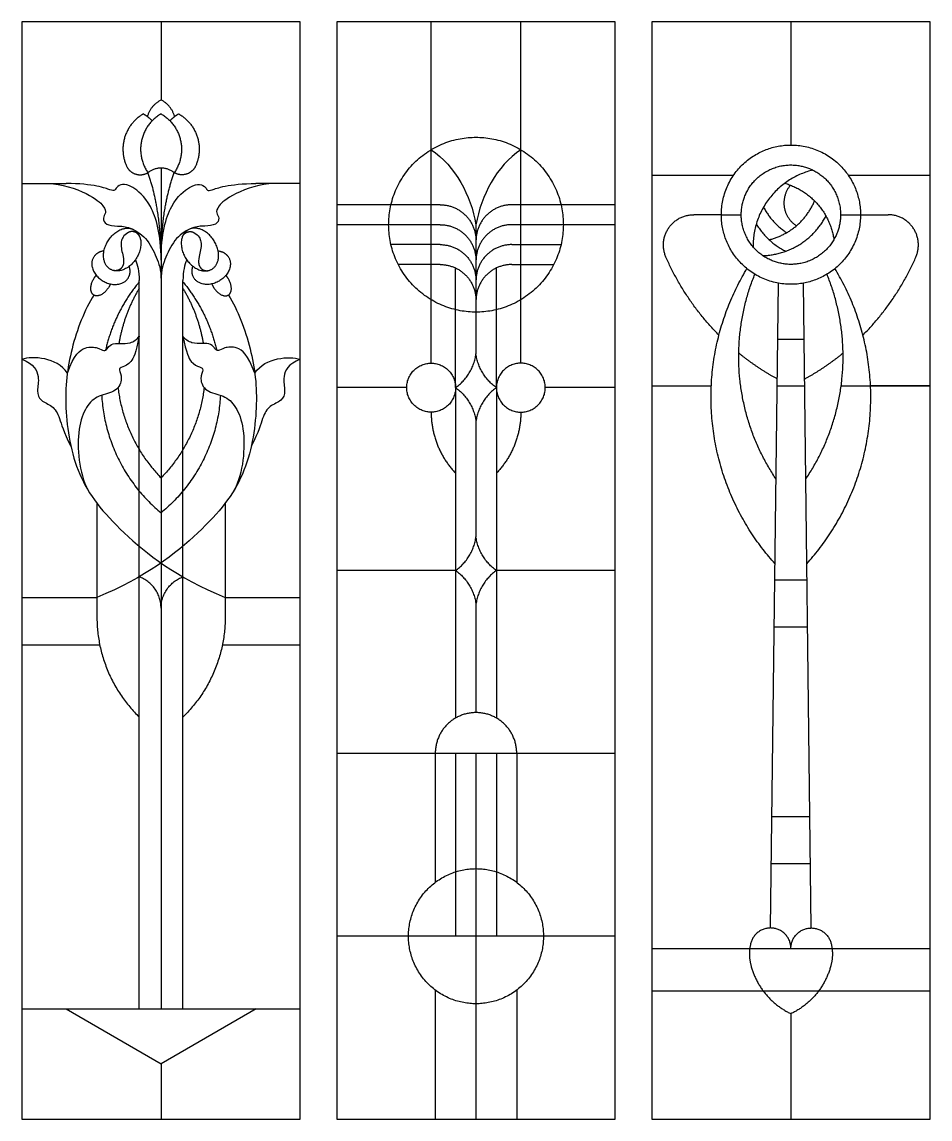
# Model space of a CAD drawing. Header units: millimetres. Extents: x -155 to 174, y -195 to 151.
# Drawn here: x 11.5 to 91.3, y 55.1 to 151.5 of the extents above; entities that cross this region are included whole.
import ezdxf

# ---------------------------------------------------------------- set-up
doc = ezdxf.new("R2010")
doc.units = ezdxf.units.MM
doc.header["$MEASUREMENT"] = 0
doc.layers.add('Layer 03', color=5, linetype='Continuous')

msp = doc.modelspace()

# ---------------------------------------------------------------- linework, layer by layer
at = {"layer": 'Layer 03'}
for p, q in [((48.238, 135.415), (39.151, 135.415)), ((63.607, 135.415), (54.52, 135.415)), ((48.238, 133.666), (39.151, 133.666)), ((63.607, 133.666), (54.52, 133.666)), ((45.29, 119.359), (39.151, 119.359)), ((63.607, 119.359), (57.468, 119.359)), ((49.589, 103.303), (39.151, 103.303)), ((63.607, 103.303), (53.169, 103.303)), ((63.607, 87.247), (39.151, 87.247)), ((63.607, 71.191), (39.151, 71.191))]:
    msp.add_line(p, q, dxfattribs=at)
for points in [[(11.478, 55.135), (35.933, 55.135), (35.933, 151.471), (11.478, 151.471)], [(39.151, 55.135), (63.607, 55.135), (63.607, 151.471), (39.151, 151.471)], [(66.825, 55.135), (91.28, 55.135), (91.28, 151.471), (66.825, 151.471)]]:
    msp.add_lwpolyline(points, close=True, dxfattribs=at)
for points in [[(23.705, 151.471), (23.705, 144.621)], [(47.439, 121.509), (47.439, 151.471)], [(55.319, 121.509), (55.319, 151.471)], [(79.053, 151.471), (79.053, 140.662)], [(23.705, 138.668), (23.705, 64.802)], [(66.825, 138.025), (74.023, 138.025)], [(84.082, 138.025), (91.28, 138.025)], [(11.478, 137.287), (15.372, 137.287)], [(35.933, 137.287), (32.039, 137.287)], [(72.939, 134.548), (70.512, 134.548)], [(72.939, 134.548), (74.688, 134.548)], [(83.418, 134.548), (85.167, 134.548)], [(85.167, 134.548), (87.594, 134.548)], [(51.379, 133.666), (51.379, 122.314)], [(48.238, 131.918), (43.905, 131.918)], [(54.52, 131.918), (58.854, 131.918)], [(48.238, 130.169), (44.546, 130.169)], [(54.52, 130.169), (58.212, 130.169)], [(49.589, 119.359), (49.589, 129.863)], [(53.169, 119.359), (53.169, 129.863)], [(21.781, 64.802), (21.781, 128.761)], [(25.63, 64.802), (25.63, 128.761)], [(77.259, 71.912), (77.961, 128.533)], [(80.846, 71.912), (80.144, 128.533)], [(77.9, 123.621), (80.205, 123.621)], [(66.825, 119.506), (72.057, 119.506)], [(77.849, 119.506), (80.256, 119.506)], [(83.465, 119.506), (91.28, 119.506)], [(91.28, 119.506), (86.049, 119.506)], [(49.589, 119.359), (49.589, 90.348)], [(53.169, 119.359), (53.169, 90.348)], [(51.379, 116.404), (51.379, 106.258)], [(18.068, 109.212), (18.068, 99.232)], [(29.343, 109.212), (29.343, 99.232)], [(77.638, 102.485), (80.467, 102.485)], [(11.478, 100.94), (18.068, 100.94)], [(29.343, 100.94), (35.933, 100.94)], [(51.379, 100.348), (51.379, 90.828)], [(77.587, 98.37), (80.518, 98.37)], [(11.478, 96.783), (18.315, 96.783)], [(29.096, 96.783), (35.933, 96.783)], [(47.799, 87.247), (47.799, 75.92)], [(49.589, 87.247), (49.589, 71.191)], [(51.379, 87.247), (51.379, 55.135)], [(53.169, 87.247), (53.169, 71.191)], [(54.96, 87.247), (54.96, 75.92)], [(77.38, 81.701), (80.725, 81.701)], [(77.329, 77.586), (80.776, 77.586)], [(66.825, 70.119), (91.28, 70.119)], [(47.799, 66.463), (47.799, 55.135)], [(54.96, 66.463), (54.96, 55.135)], [(66.825, 66.401), (91.28, 66.401)], [(11.478, 64.802), (35.933, 64.802)], [(15.363, 64.802), (23.705, 59.986)], [(32.048, 64.802), (23.705, 59.986)], [(79.053, 64.383), (79.053, 55.135)], [(23.705, 59.986), (23.705, 55.135)]]:
    msp.add_lwpolyline(points, dxfattribs=at)
for points, weights in [([(22.516, 143.158), (22.78, 144.158), (23.705, 144.621)], [1, 0.911098322378, 1]), ([(24.895, 143.158), (24.631, 144.158), (23.705, 144.621)], [1, 0.911098322378, 1]), ([(22.152, 143.397), (19.348, 141.785), (20.665, 138.831)], [1, 0.742290023351, 1]), ([(22.152, 143.397), (22.582, 143.15), (22.929, 142.796)], [1, 0.990561393354, 1]), ([(25.259, 143.397), (24.829, 143.15), (24.482, 142.796)], [1, 0.990561393354, 1]), ([(25.259, 143.397), (28.063, 141.785), (26.746, 138.831)], [1, 0.742290023351, 1]), ([(22.667, 138.318), (23.705, 139.108), (24.744, 138.318)], [1, 0.796072612549, 1]), ([(80.985, 138.462), (75.68, 137.181), (75.725, 131.723)], [1, 0.78314638466, 1]), ([(78.512, 137.307), (82.268, 136.225), (82.827, 132.356)], [1, 0.840002612947, 1]), ([(76.647, 135.22), (77.364, 133.82), (78.689, 132.974)], [1, 0.965136258068, 1]), ([(77.134, 132.348), (79.994, 133.042), (81.131, 135.756)], [1, 0.8924583291, 1]), ([(76.579, 130.952), (80.374, 131.065), (82.126, 134.434)], [1, 0.862391222804, 1]), ([(76.005, 133.724), (76.958, 132.156), (78.6, 131.34)], [1, 0.960590654045, 1]), ([(72.728, 123.974), (69.757, 126.962), (68.073, 130.825)], [1, 0.982815794111, 1]), ([(85.378, 123.974), (88.348, 126.962), (90.032, 130.825)], [1, 0.982815794111, 1]), ([(77.656, 103.898), (66.79, 115.937), (75.186, 129.812)], [1, 0.802577273808, 1]), ([(77.748, 111.329), (72.028, 119.828), (75.882, 129.32)], [1, 0.882803155883, 1]), ([(80.358, 111.329), (86.077, 119.828), (82.223, 129.32)], [1, 0.882803155883, 1]), ([(80.45, 103.898), (91.316, 115.937), (82.92, 129.812)], [1, 0.802577273808, 1]), ([(21.781, 128.644), (19.585, 125.999), (18.824, 122.646)], [1, 0.972560738803, 1]), ([(25.63, 128.644), (27.826, 125.999), (28.587, 122.646)], [1, 0.972560738803, 1]), ([(21.781, 128.066), (20.433, 125.827), (20.004, 123.248)], [1, 0.982280001366, 1]), ([(25.63, 128.066), (26.978, 125.827), (27.407, 123.248)], [1, 0.982280001366, 1]), ([(77.857, 120.116), (76.06, 121.101), (74.471, 122.395)], [1, 0.995854400974, 1]), ([(80.249, 120.116), (82.046, 121.101), (83.635, 122.395)], [1, 0.995854400974, 1]), ([(49.589, 119.359), (51.122, 120.45), (51.379, 122.314)], [1, 0.918073160824, 1]), ([(53.169, 119.359), (51.636, 120.45), (51.379, 122.314)], [1, 0.918073160824, 1]), ([(18.488, 118.685), (18.831, 112.381), (23.705, 108.368)], [1, 0.915545506808, 1]), ([(19.916, 119.368), (20.468, 114.763), (23.705, 111.44)], [1, 0.947178110004, 1]), ([(27.495, 119.368), (26.942, 114.763), (23.705, 111.44)], [1, 0.947178110004, 1]), ([(28.923, 118.685), (28.58, 112.381), (23.705, 108.368)], [1, 0.915545506808, 1]), ([(49.589, 119.359), (51.122, 118.268), (51.379, 116.404)], [1, 0.918073160824, 1]), ([(53.169, 119.359), (51.636, 118.268), (51.379, 116.404)], [1, 0.918073160824, 1]), ([(47.439, 117.21), (47.439, 114.096), (49.589, 111.844)], [1, 0.928276403306, 1]), ([(55.319, 117.21), (55.319, 114.096), (53.169, 111.844)], [1, 0.928276403306, 1]), ([(49.589, 103.303), (51.122, 104.394), (51.379, 106.258)], [1, 0.918073160824, 1]), ([(53.169, 103.303), (51.636, 104.394), (51.379, 106.258)], [1, 0.918073160824, 1]), ([(49.589, 103.303), (51.122, 102.212), (51.379, 100.348)], [1, 0.918073160824, 1]), ([(53.169, 103.303), (51.636, 102.212), (51.379, 100.348)], [1, 0.918073160824, 1]), ([(23.705, 99.998), (23.705, 102.046), (21.781, 102.745)], [1, 0.818997982464, 1]), ([(23.705, 99.998), (23.705, 102.046), (25.63, 102.745)], [1, 0.818997982464, 1]), ([(18.068, 99.232), (18.068, 94.052), (21.781, 90.438)], [1, 0.921267835583, 1]), ([(29.343, 99.232), (29.343, 94.052), (25.63, 90.438)], [1, 0.921267835583, 1]), ([(75.514, 70.532), (75.282, 69.552), (75.547, 68.581)], [1, 0.969082512428, 1]), ([(82.592, 70.532), (82.823, 69.552), (82.558, 68.581)], [1, 0.969082512428, 1]), ([(75.547, 68.581), (76.339, 65.679), (79.053, 64.383)], [1, 0.909179805986, 1]), ([(82.558, 68.581), (81.767, 65.679), (79.053, 64.383)], [1, 0.909179805986, 1])]:
    msp.add_rational_spline(points, weights, degree=2, dxfattribs=at)
for points, weights, knots in [([(23.705, 143.397), (22.338, 142.611), (21.994, 141.073), (21.65, 139.534), (22.552, 138.24)], [1, 0.915301835351, 1, 0.915301835351, 1], [0, 0, 0, 3.057847, 3.057847, 6.115695, 6.115695, 6.115695]), ([(23.705, 143.397), (25.073, 142.611), (25.417, 141.073), (25.761, 139.534), (24.859, 138.24)], [1, 0.915301835352, 1, 0.915301835352, 1], [0, 0, 0, 3.057847, 3.057847, 6.115695, 6.115695, 6.115695]), ([(59.055, 133.666), (59.055, 141.343), (51.379, 141.343), (43.703, 141.343), (43.703, 133.666), (43.703, 125.99), (51.379, 125.99), (59.055, 125.99), (59.055, 133.666)], [1, 0.707106781187, 1, 0.707106781187, 1, 0.707106781187, 1, 0.707106781187, 1], [0, 0, 0, 12.410105, 12.410105, 24.82021, 24.82021, 37.230314, 37.230314, 49.640419, 49.640419, 49.640419]), ([(80.701, 128.661), (86.589, 130.309), (84.94, 136.197), (83.292, 142.084), (77.404, 140.436), (71.517, 138.787), (73.165, 132.9), (74.813, 127.012), (80.701, 128.661)], [1, 0.707106781187, 1, 0.707106781187, 1, 0.707106781187, 1, 0.707106781187, 1], [-1.151479, -1.151479, -1.151479, 10.094178, 10.094178, 21.339835, 21.339835, 32.585492, 32.585492, 43.831149, 43.831149, 43.831149]), ([(20.665, 138.831), (20.925, 138.249), (21.542, 138.091), (22.159, 137.933), (22.667, 138.318)], [1, 0.900301331605, 1, 0.900301331605, 1], [0, 0, 0, 1.221802, 1.221802, 2.443604, 2.443604, 2.443604]), ([(26.746, 138.831), (26.486, 138.249), (25.869, 138.091), (25.252, 137.933), (24.744, 138.318)], [1, 0.900301331605, 1, 0.900301331605, 1], [0, 0, 0, 1.221802, 1.221802, 2.443604, 2.443604, 2.443604]), ([(77.876, 130.345), (82.079, 129.168), (83.256, 133.371), (84.433, 137.575), (80.229, 138.752), (76.026, 139.928), (74.849, 135.725), (73.672, 131.522), (77.876, 130.345)], [1, 0.707106781187, 1, 0.707106781187, 1, 0.707106781187, 1, 0.707106781187, 1], [0, 0, 0, 9.884175, 9.884175, 19.768351, 19.768351, 29.652526, 29.652526, 39.536701, 39.536701, 39.536701]), ([(79.016, 137.137), (78.305, 136.314), (78.463, 135.237), (78.621, 134.16), (79.539, 133.576)], [1, 0.909386763606, 1, 0.909386763606, 1], [0, 0, 0, 2.100944, 2.100944, 4.201889, 4.201889, 4.201889]), ([(48.238, 135.415), (49.539, 135.415), (50.459, 134.495), (51.379, 133.575), (51.379, 132.274)], [1, 0.923879311367, 1, 0.923879311367, 1], [0, 0, 0, 2.538923, 2.538923, 5.077846, 5.077846, 5.077846]), ([(54.52, 135.415), (53.219, 135.415), (52.299, 134.495), (51.379, 133.575), (51.379, 132.274)], [1, 0.923879311367, 1, 0.923879311367, 1], [0, 0, 0, 2.538923, 2.538923, 5.077846, 5.077846, 5.077846]), ([(68.073, 130.825), (67.498, 132.143), (68.286, 133.345), (69.074, 134.548), (70.512, 134.548)], [1, 0.879744172127, 1, 0.879744172127, 1], [0, 0, 0, 2.713106, 2.713106, 5.426212, 5.426212, 5.426212]), ([(90.032, 130.825), (90.607, 132.143), (89.819, 133.345), (89.031, 134.548), (87.594, 134.548)], [1, 0.879744172127, 1, 0.879744172127, 1], [0, 0, 0, 2.713106, 2.713106, 5.426212, 5.426212, 5.426212]), ([(19.218, 129.775), (20.457, 128.998), (21.531, 130.71), (22.605, 132.421), (21.365, 133.198), (20.126, 133.976), (19.052, 132.264), (17.979, 130.553), (19.218, 129.775)], [1, 0.707106781187, 1, 0.707106781187, 1, 0.707106781187, 1, 0.707106781187, 1], [0, 0, 0, 1.570796, 1.570796, 3.141593, 3.141593, 4.712389, 4.712389, 6.283185, 6.283185, 6.283185]), ([(21.842, 132.579), (21.729, 132.9), (21.411, 133.018), (21.092, 133.137), (20.798, 132.967)], [1, 0.904955035771, 1, 0.904955035771, 1], [0, 0, 0, 0.654148, 0.654148, 1.308295, 1.308295, 1.308295]), ([(28.193, 129.775), (26.953, 128.998), (25.88, 130.71), (24.806, 132.421), (26.046, 133.198), (27.285, 133.976), (28.359, 132.264), (29.432, 130.553), (28.193, 129.775)], [1, 0.707106781187, 1, 0.707106781187, 1, 0.707106781187, 1, 0.707106781187, 1], [0, 0, 0, 1.570796, 1.570796, 3.141593, 3.141593, 4.712389, 4.712389, 6.283185, 6.283185, 6.283185]), ([(25.569, 132.579), (25.682, 132.9), (26, 133.018), (26.319, 133.137), (26.613, 132.967)], [1, 0.904955035771, 1, 0.904955035771, 1], [0, 0, 0, 0.654148, 0.654148, 1.308295, 1.308295, 1.308295]), ([(48.238, 133.666), (49.539, 133.666), (50.459, 132.747), (51.379, 131.827), (51.379, 130.526)], [1, 0.923879311367, 1, 0.923879311367, 1], [0, 0, 0, 2.538923, 2.538923, 5.077846, 5.077846, 5.077846]), ([(54.52, 133.666), (53.219, 133.666), (52.299, 132.747), (51.379, 131.827), (51.379, 130.526)], [1, 0.923879311367, 1, 0.923879311367, 1], [0, 0, 0, 2.538923, 2.538923, 5.077846, 5.077846, 5.077846]), ([(18.694, 131.373), (18.046, 131.283), (17.763, 130.793), (17.076, 129.603), (18.613, 128.716), (20.15, 127.829), (20.836, 129.018), (21.094, 129.464), (20.91, 130.018)], [0.853555322357, 0.854085274306, 1, 0.707106781187, 1, 0.707106781187, 1, 0.865709625711, 0.85456245494], [5.50064, 5.50064, 5.50064, 6.283185, 6.283185, 7.853982, 7.853982, 9.424778, 9.424778, 10.144982, 10.144982, 10.144982]), ([(28.717, 131.373), (29.364, 131.283), (29.648, 130.793), (30.335, 129.603), (28.798, 128.716), (27.261, 127.829), (26.575, 129.018), (26.317, 129.464), (26.501, 130.018)], [0.853555322357, 0.854085274306, 1, 0.707106781187, 1, 0.707106781187, 1, 0.865709625711, 0.85456245494], [5.50064, 5.50064, 5.50064, 6.283185, 6.283185, 7.853982, 7.853982, 9.424778, 9.424778, 10.144982, 10.144982, 10.144982]), ([(48.238, 131.918), (49.539, 131.918), (50.459, 130.998), (51.379, 130.078), (51.379, 128.777)], [1, 0.923879311367, 1, 0.923879311367, 1], [0, 0, 0, 2.538923, 2.538923, 5.077846, 5.077846, 5.077846]), ([(54.52, 131.918), (53.219, 131.918), (52.299, 130.998), (51.379, 130.078), (51.379, 128.777)], [1, 0.923879311367, 1, 0.923879311367, 1], [0, 0, 0, 2.538923, 2.538923, 5.077846, 5.077846, 5.077846]), ([(20.403, 130.305), (20.381, 129.953), (20.091, 129.754), (19.8, 129.555), (19.464, 129.662)], [1, 0.898541671395, 1, 0.898541671395, 1], [0, 0, 0, 0.674903, 0.674903, 1.349806, 1.349806, 1.349806]), ([(27.008, 130.305), (27.03, 129.953), (27.32, 129.754), (27.611, 129.555), (27.947, 129.662)], [1, 0.898541671395, 1, 0.898541671395, 1], [0, 0, 0, 0.674903, 0.674903, 1.349806, 1.349806, 1.349806]), ([(48.238, 130.169), (49.539, 130.169), (50.459, 129.249), (51.379, 128.329), (51.379, 127.028)], [1, 0.923879311367, 1, 0.923879311367, 1], [0, 0, 0, 2.538923, 2.538923, 5.077846, 5.077846, 5.077846]), ([(54.52, 130.169), (53.219, 130.169), (52.299, 129.249), (51.379, 128.329), (51.379, 127.028)], [1, 0.923879311367, 1, 0.923879311367, 1], [0, 0, 0, 2.538923, 2.538923, 5.077846, 5.077846, 5.077846]), ([(19.254, 128.467), (19.189, 128.306), (19.094, 128.155), (18.427, 127.092), (17.787, 127.494), (17.147, 127.895), (17.814, 128.958), (17.903, 129.1), (18.011, 129.223)], [0.910057229266, 0.944519294052, 1, 0.707106781187, 1, 0.707106781187, 1, 0.947669681196, 0.91403875241], [1.273251, 1.273251, 1.273251, 1.570796, 1.570796, 3.141593, 3.141593, 4.712389, 4.712389, 4.993038, 4.993038, 4.993038]), ([(28.157, 128.467), (28.222, 128.306), (28.317, 128.155), (28.984, 127.092), (29.624, 127.494), (30.264, 127.895), (29.597, 128.958), (29.508, 129.1), (29.4, 129.223)], [0.910057229266, 0.944519294052, 1, 0.707106781187, 1, 0.707106781187, 1, 0.947669681196, 0.91403875241], [1.273251, 1.273251, 1.273251, 1.570796, 1.570796, 3.141593, 3.141593, 4.712389, 4.712389, 4.993038, 4.993038, 4.993038]), ([(49.589, 119.359), (49.589, 121.509), (47.439, 121.509), (45.29, 121.509), (45.29, 119.359), (45.29, 117.21), (47.439, 117.21), (49.589, 117.21), (49.589, 119.359)], [1, 0.707106781187, 1, 0.707106781187, 1, 0.707106781187, 1, 0.707106781187, 1], [0, 0, 0, 3.475155, 3.475155, 6.950309, 6.950309, 10.425464, 10.425464, 13.900619, 13.900619, 13.900619]), ([(53.169, 119.359), (53.169, 121.509), (55.319, 121.509), (57.468, 121.509), (57.468, 119.359), (57.468, 117.21), (55.319, 117.21), (53.169, 117.21), (53.169, 119.359)], [1, 0.707106781187, 1, 0.707106781187, 1, 0.707106781187, 1, 0.707106781187, 1], [0, 0, 0, 3.475155, 3.475155, 6.950309, 6.950309, 10.425464, 10.425464, 13.900619, 13.900619, 13.900619]), ([(54.96, 87.247), (54.96, 88.731), (53.911, 89.779), (52.862, 90.828), (51.379, 90.828), (49.896, 90.828), (48.847, 89.779), (47.799, 88.731), (47.799, 87.247)], [1, 0.923879521224, 1, 0.923879521224, 1, 0.923879521224, 1, 0.923879521224, 1], [11.576991, 11.576991, 11.576991, 14.47124, 14.47124, 17.365488, 17.365488, 20.259736, 20.259736, 23.153985, 23.153985, 23.153985]), ([(57.31, 71.191), (57.31, 77.123), (51.379, 77.123), (45.448, 77.123), (45.448, 71.191), (45.448, 65.26), (51.379, 65.26), (57.31, 65.26), (57.31, 71.191)], [1, 0.707106781187, 1, 0.707106781187, 1, 0.707106781187, 1, 0.707106781187, 1], [0, 0, 0, 9.588957, 9.588957, 19.177915, 19.177915, 28.766872, 28.766872, 38.355829, 38.355829, 38.355829]), ([(79.053, 70.119), (79.053, 71.715), (77.467, 71.9), (75.881, 72.085), (75.514, 70.532)], [1, 0.746953817304, 1, 0.746953817304, 1], [11.598285, 11.598285, 11.598285, 14.283469, 14.283469, 16.968653, 16.968653, 16.968653]), ([(79.053, 70.119), (79.053, 71.715), (80.638, 71.9), (82.224, 72.085), (82.592, 70.532)], [1, 0.746953775239, 1, 0.746953775239, 1], [11.598285, 11.598285, 11.598285, 14.283469, 14.283469, 16.968653, 16.968653, 16.968653])]:
    msp.add_rational_spline(points, weights, degree=2, knots=knots, dxfattribs=at)
for points, degree in [([(47.439, 140.255), (49.566, 138.793), (50.939, 136.267), (51.379, 133.666)], 3), ([(55.319, 140.255), (53.192, 138.793), (51.819, 136.267), (51.379, 133.666)], 3), ([(23.705, 130.561), (23.705, 135.041), (22.552, 138.24)], 2), ([(23.705, 130.561), (23.705, 135.041), (24.859, 138.24)], 2), ([(13.831, 137.287), (14.892, 137.287), (17.585, 136.354), (18.784, 135.219), (18.888, 134.699), (18.534, 134.264), (18.804, 133.64), (19.868, 133.535), (20.905, 133.518), (22.45, 132.59), (23.333, 130.781), (23.705, 129.75), (23.705, 128.761)], 3), ([(23.705, 130.561), (23.705, 132.843), (22.868, 135.759), (21.034, 137.127), (20.297, 137.287), (19.724, 136.922), (19.669, 136.649), (19.314, 136.677), (18.36, 137.062), (16.532, 137.287), (15.372, 137.287)], 3), ([(33.58, 137.287), (32.519, 137.287), (29.826, 136.354), (28.627, 135.219), (28.523, 134.699), (28.877, 134.264), (28.607, 133.64), (27.543, 133.535), (26.506, 133.518), (24.961, 132.59), (24.078, 130.781), (23.705, 129.75), (23.705, 128.761)], 3), ([(23.705, 130.561), (23.705, 132.843), (24.543, 135.759), (26.377, 137.127), (27.114, 137.287), (27.687, 136.922), (27.742, 136.649), (28.097, 136.677), (29.051, 137.062), (30.879, 137.287), (32.039, 137.287)], 3), ([(21.452, 130.591), (21.643, 130.112), (21.781, 129.611), (21.781, 128.761)], 3), ([(25.959, 130.591), (25.768, 130.112), (25.63, 129.611), (25.63, 128.761)], 3), ([(17.787, 127.494), (16.98, 126.206), (15.64, 122.716), (15.079, 117.813), (16.13, 111.472), (19.764, 106.894), (25.036, 102.695), (29.343, 100.94)], 3), ([(29.624, 127.494), (30.431, 126.206), (31.771, 122.716), (32.332, 117.813), (31.281, 111.472), (27.647, 106.894), (22.375, 102.695), (18.068, 100.94)], 3), ([(15.469, 120.629), (16.061, 122.301), (17.11, 123.039), (18.202, 122.871), (18.705, 122.535), (18.974, 122.736), (19.259, 123.206), (20.099, 123.274), (20.989, 123.19), (21.593, 123.593), (21.781, 123.878)], 3), ([(21.781, 123.878), (21.49, 122.388), (21.088, 121.482), (20.248, 121.163), (19.912, 121.012), (20.365, 120.221), (19.862, 118.968), (18.152, 118.707), (17.102, 117.799), (16.386, 115.862), (16.404, 112.97), (16.86, 111.124), (17.303, 110.328)], 3), ([(25.63, 123.878), (25.921, 122.388), (26.323, 121.482), (27.163, 121.163), (27.499, 121.012), (27.046, 120.221), (27.549, 118.968), (29.259, 118.707), (30.309, 117.799), (31.025, 115.862), (31.007, 112.97), (30.551, 111.124), (30.108, 110.328)], 3), ([(31.942, 120.629), (31.35, 122.301), (30.301, 123.039), (29.209, 122.871), (28.706, 122.535), (28.437, 122.736), (28.152, 123.206), (27.312, 123.274), (26.422, 123.19), (25.818, 123.593), (25.63, 123.878)], 3), ([(15.469, 120.629), (14.536, 122.081), (12.425, 122.112), (11.478, 121.86)], 3), ([(11.478, 121.86), (12.551, 121.451), (13.086, 120.254), (12.74, 119.025), (13.055, 118.175), (14.189, 117.797), (14.819, 116.82), (15.103, 115.497), (15.784, 114.21)], 3), ([(35.933, 121.86), (34.86, 121.451), (34.324, 120.254), (34.671, 119.025), (34.356, 118.175), (33.222, 117.797), (32.592, 116.82), (32.308, 115.497), (31.627, 114.21)], 3), ([(31.942, 120.629), (32.875, 122.081), (34.986, 122.112), (35.933, 121.86)], 3)]:
    msp.add_open_spline(points, degree=degree, dxfattribs=at)
for points in [[(20.798, 132.967), (20.394, 132.734), (20.059, 132.042), (20.314, 131.226), (20.419, 130.569), (20.403, 130.305)], [(26.613, 132.967), (27.017, 132.734), (27.352, 132.042), (27.097, 131.226), (26.992, 130.569), (27.008, 130.305)]]:
    msp.add_open_spline(points, degree=3, knots=[0.409224, 0.409224, 0.409224, 0.409224, 1.508633, 3.017266, 3.883394, 3.883394, 3.883394, 3.883394], dxfattribs=at)

doc.saveas('drawing.dxf')
